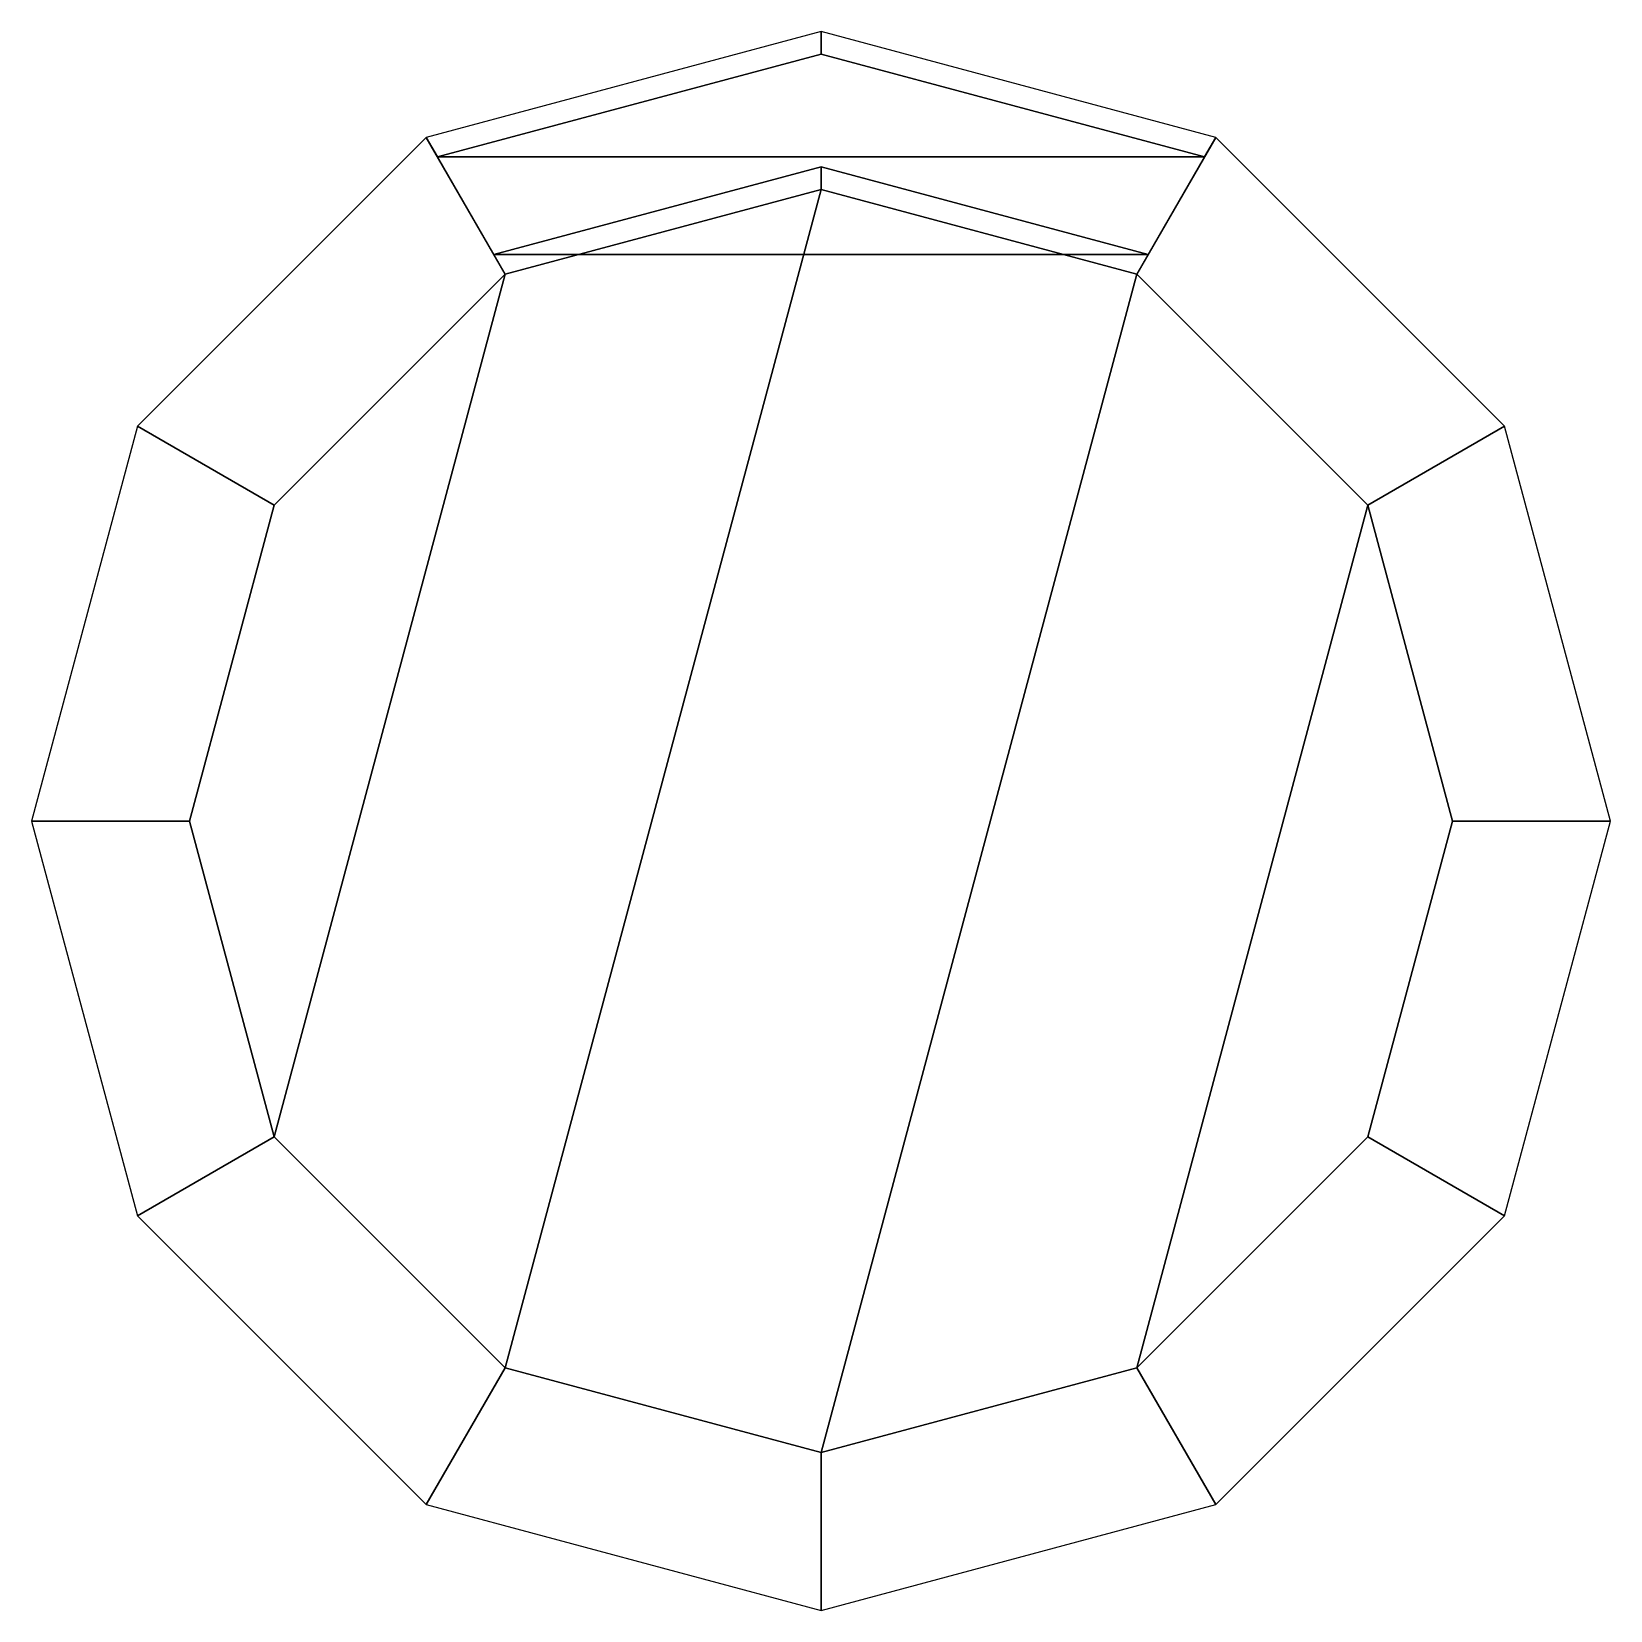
# Model space of a CAD drawing. Extents: x -0.75 to 0.75, y -0.75 to 0.75.
import ezdxf

# ---------------------------------------------------------------- set-up
doc = ezdxf.new("R2010")
doc.units = 0
doc.layers.add('TURRET', color=2, linetype='CONTINUOUS')

msp = doc.modelspace()

# ---------------------------------------------------------------- linework, layer by layer
at = {"layer": 'TURRET'}
for points in [[(0, 0.75), (-0.375, 0.6495), (-0.3643, 0.631, 0.1), (0, 0.7286, 0.1)], [(0.375, 0.6495), (0, 0.75), (0, 0.7286, 0.1), (0.3643, 0.631, 0.1)], [(0, 0.7286, 0.1), (0, 0.7286, 0.1), (-0.3643, 0.631, 0.1), (0.3643, 0.631, 0.1)], [(-0.375, 0.6495), (-0.6495, 0.375), (-0.5196, 0.3, 0.7), (-0.3, 0.5196, 0.7)], [(0.6495, 0.375), (0.375, 0.6495), (0.3, 0.5196, 0.7), (0.5196, 0.3, 0.7)], [(0.3643, 0.631, 0.1), (-0.3643, 0.631, 0.1), (-0.3107, 0.5382, 0.6), (0.3107, 0.5382, 0.6)], [(0, 0.6214, 0.6), (-0.3107, 0.5382, 0.6), (-0.3, 0.5196, 0.7), (0, 0.6, 0.7)], [(0.3107, 0.5382, 0.6), (-0.3107, 0.5382, 0.6), (0, 0.6214, 0.6)], [(0.3107, 0.5382, 0.6), (0, 0.6214, 0.6), (0, 0.6, 0.7), (0.3, 0.5196, 0.7)], [(-0.3, 0.5196, 0.7), (-0.5196, -0.3, 0.7), (-0.3, -0.5196, 0.7), (0, 0.6, 0.7)], [(0, 0.6, 0.7), (-0.3, -0.5196, 0.7), (0, -0.6, 0.7), (0.3, 0.5196, 0.7)], [(-0.5196, 0.3, 0.7), (-0.6, 0, 0.7), (-0.5196, -0.3, 0.7), (-0.3, 0.5196, 0.7)], [(0.3, 0.5196, 0.7), (0, -0.6, 0.7), (0.3, -0.5196, 0.7), (0.5196, 0.3, 0.7)], [(-0.6495, 0.375), (-0.75, 0), (-0.6, 0, 0.7), (-0.5196, 0.3, 0.7)], [(0.75, 0), (0.6495, 0.375), (0.5196, 0.3, 0.7), (0.6, 0, 0.7)], [(0.5196, 0.3, 0.7), (0.3, -0.5196, 0.7), (0.5196, -0.3, 0.7), (0.6, 0, 0.7)], [(-0.75, 0), (-0.6495, -0.375), (-0.5196, -0.3, 0.7), (-0.6, 0, 0.7)], [(0.6495, -0.375), (0.75, 0), (0.6, 0, 0.7), (0.5196, -0.3, 0.7)], [(-0.6495, -0.375), (-0.375, -0.6495), (-0.3, -0.5196, 0.7), (-0.5196, -0.3, 0.7)], [(0.375, -0.6495), (0.6495, -0.375), (0.5196, -0.3, 0.7), (0.3, -0.5196, 0.7)], [(-0.375, -0.6495), (0, -0.75), (0, -0.6, 0.7), (-0.3, -0.5196, 0.7)], [(0, -0.75), (0.375, -0.6495), (0.3, -0.5196, 0.7), (0, -0.6, 0.7)]]:
    msp.add_3dface(points, dxfattribs=at)

doc.saveas('drawing.dxf')
